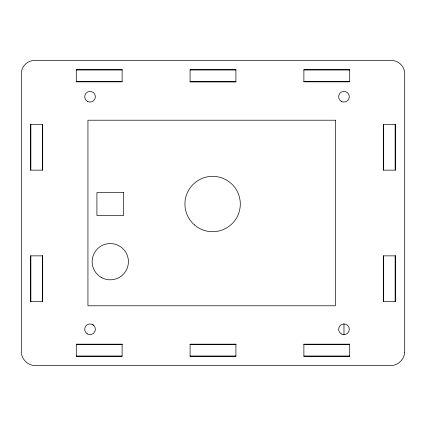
<?xml version="1.0" encoding="UTF-8"?>
<svg xmlns="http://www.w3.org/2000/svg" width="426" height="426" viewBox="0 0 426 426"><rect width="100%" height="100%" fill="white"/><g stroke="black" fill="none" stroke-linecap="round" stroke-linejoin="round"><path stroke-width="0.64" d="M76.297 69.997L122.118 69.997M190.087 69.997L235.913 69.997M303.882 69.997L349.703 69.997M76.297 81.451L122.118 81.451M303.882 81.451L349.703 81.451M190.087 81.568L235.913 81.568M76.297 344.549L122.118 344.549M190.087 344.549L235.913 344.549M303.882 344.549L349.703 344.549M76.297 356.003L122.118 356.003M190.087 356.003L235.913 356.003M303.882 356.003L349.703 356.003M92.714 324.644L93.821 325.496M395.142 124.312L395.142 170.139M395.142 255.861L395.142 301.688M383.688 124.312L383.688 170.139M383.688 255.861L383.688 301.688M343.974 323.93L343.974 334.623M42.312 124.312L42.312 170.139M42.312 255.861L42.312 301.688M30.858 124.312L30.858 170.139M30.858 255.861L30.858 301.688M404.7 352.318C404.333 359.224 398.363 365.194 391.457 365.561L34.543 365.561C27.637 365.194 21.662 359.224 21.3 352.318L21.3 73.804A13.366 13.366 0 0 1 34.666 60.439L391.334 60.439A13.366 13.366 0 0 1 404.7 73.804L404.7 352.318M122.118 69.614L76.297 69.614L76.297 81.835L122.118 81.835L122.118 69.614M235.913 69.614L190.087 69.614L190.087 81.946L235.913 81.946L235.913 69.614M349.703 69.614L303.882 69.614L303.882 81.835L349.703 81.835L349.703 69.614M335.384 120.212L87.942 120.212L87.942 305.788L335.384 305.788L335.384 120.212M42.696 124.312L30.475 124.312L30.475 170.139L42.696 170.139L42.696 124.312M395.525 124.312L383.304 124.312L383.304 170.139L395.525 170.139L395.525 124.312M123.646 192.573L96.915 192.573L96.915 215.481L123.646 215.481L123.646 192.573M42.696 255.861L30.475 255.861L30.475 301.688L42.696 301.688L42.696 255.861M395.525 255.861L383.304 255.861L383.304 301.688L395.525 301.688L395.525 255.861M122.118 344.165L76.297 344.165L76.297 356.386L122.118 356.386L122.118 344.165M235.913 344.165L190.087 344.165L190.087 356.386L235.913 356.386L235.913 344.165M349.703 344.165L303.882 344.165L303.882 356.386L349.703 356.386L349.703 344.165M341.301 333.904A5.346 5.346 0 0 0 349.32 329.277A5.346 5.346 0 0 0 341.301 324.644A5.346 5.346 0 0 0 341.301 333.904M341.301 101.356A5.346 5.346 0 0 0 349.32 96.723A5.346 5.346 0 0 0 341.301 92.096A5.346 5.346 0 0 0 341.301 101.356M87.373 333.904A5.346 5.346 0 0 0 95.387 329.277A5.346 5.346 0 0 0 87.373 324.644A5.346 5.346 0 0 0 87.373 333.904M87.373 101.356A5.346 5.346 0 0 0 95.387 96.723A5.346 5.346 0 0 0 87.373 92.096A5.346 5.346 0 0 0 87.373 101.356M101.212 277.395A18.137 18.137 0 0 0 128.418 261.686A18.137 18.137 0 0 0 101.212 245.978A18.137 18.137 0 0 0 101.212 277.395M194.41 224.88A27.685 27.685 0 0 0 239.785 209.368A27.685 27.685 0 0 0 203.66 177.828A27.685 27.685 0 0 0 194.41 224.88"/></g></svg>
